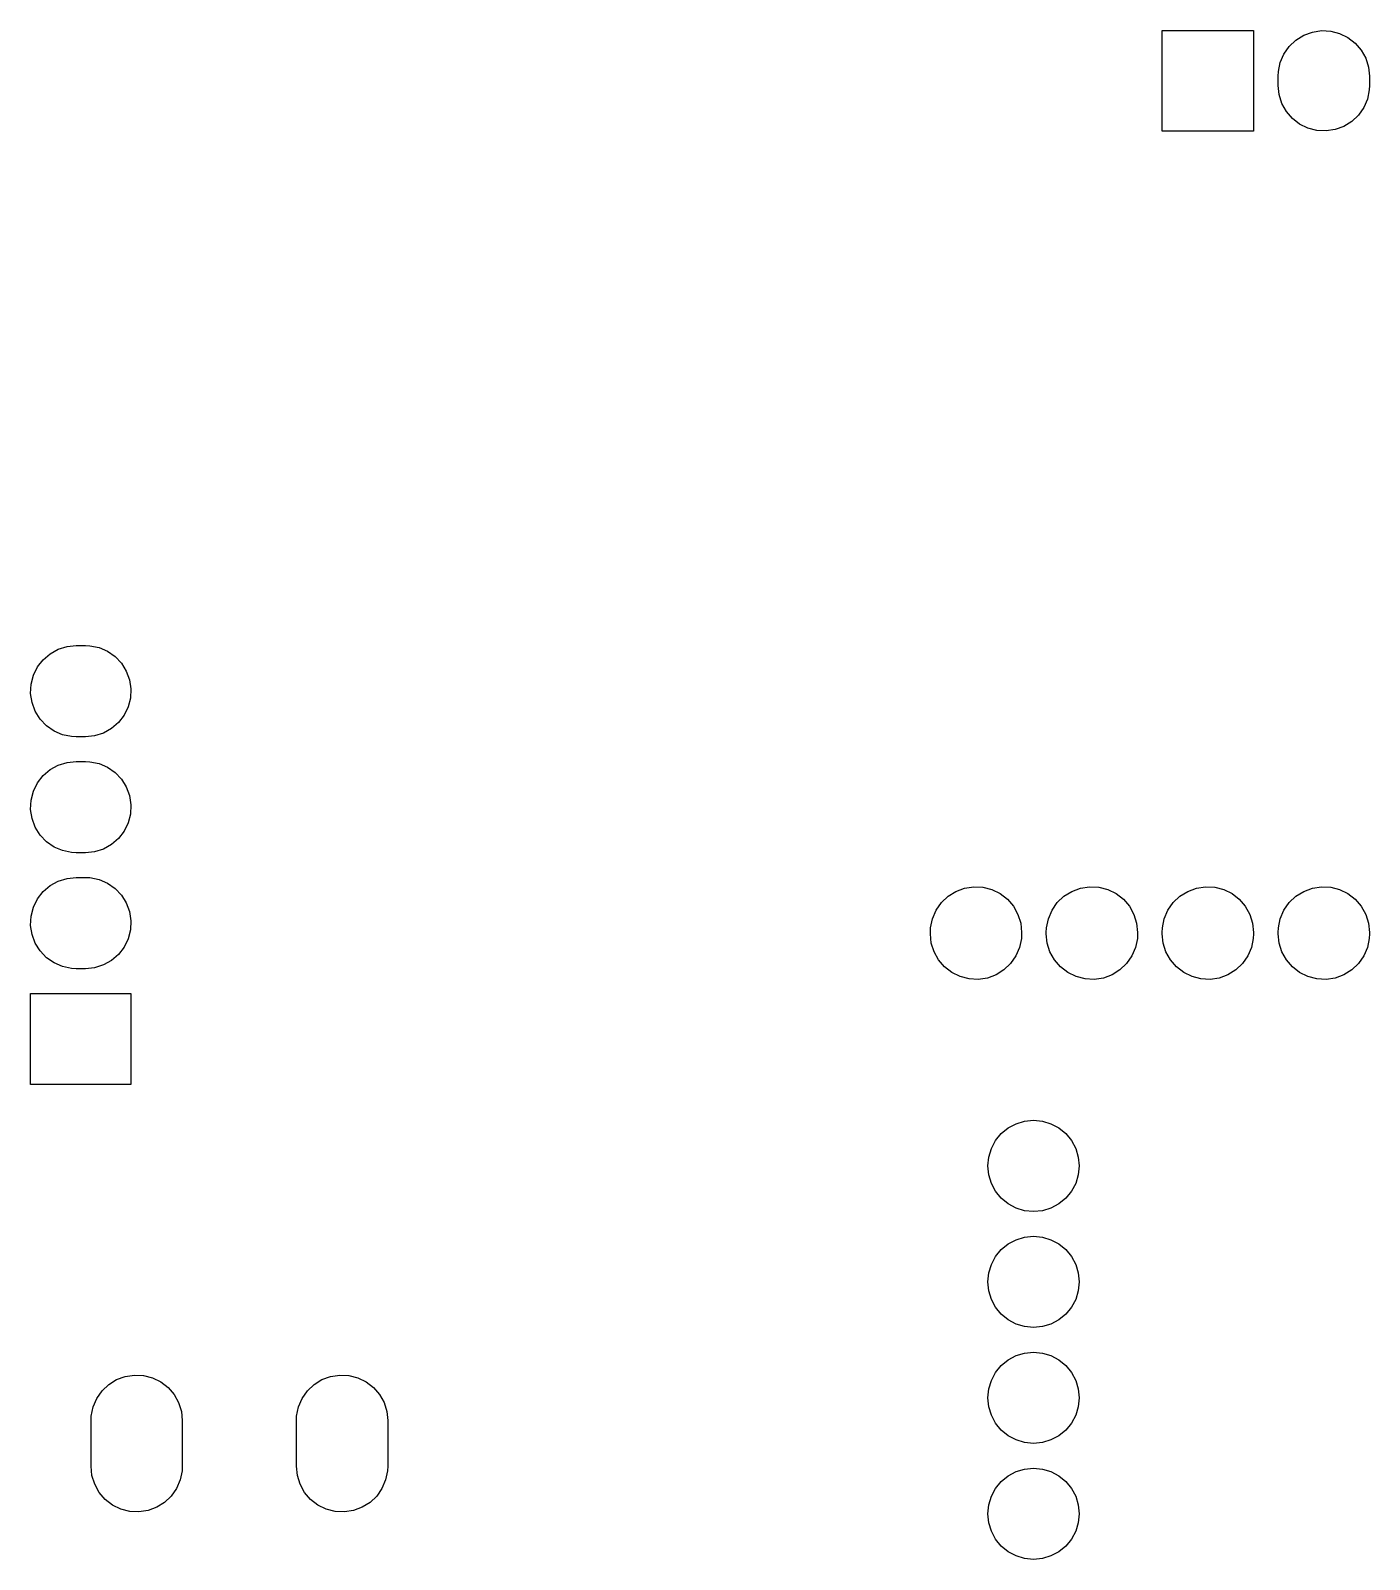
# Model space of a CAD drawing. Extents: x 4.8 to 7.81, y -4.95 to -2.24.
# Drawn here: x 5.123 to 6.278, y -3.557 to -2.238 of the extents above; entities that cross this region are included whole.
import ezdxf

# ---------------------------------------------------------------- set-up
doc = ezdxf.new("R2010")
doc.units = 0
doc.header["$MEASUREMENT"] = 0
doc.layers.add('BLACK', color=7, linetype='CONTINUOUS')

msp = doc.modelspace()

# ---------------------------------------------------------------- linework, layer by layer
at = {"layer": 'BLACK', "linetype": 'CONTINUOUS'}
for p, q in [((6.09914, -2.32468), (6.09914, -2.23807)), ((6.09914, -2.23807), (6.17788, -2.23807)), ((6.17788, -2.23807), (6.17788, -2.32468)), ((6.22117, -2.24209), (6.22864, -2.23932)), ((6.22864, -2.23932), (6.23652, -2.23812)), ((6.23652, -2.23812), (6.24447, -2.23852)), ((6.24447, -2.23852), (6.25219, -2.24052)), ((6.25219, -2.24052), (6.25934, -2.24402)), ((6.20409, -2.25833), (6.20864, -2.25179)), ((6.20864, -2.25179), (6.21441, -2.2463)), ((6.21441, -2.2463), (6.22117, -2.24209)), ((6.25934, -2.24402), (6.26564, -2.2489)), ((6.26564, -2.2489), (6.27083, -2.25494)), ((6.19934, -2.27345), (6.20095, -2.26565)), ((6.20095, -2.26565), (6.20409, -2.25833)), ((6.27083, -2.25494), (6.27469, -2.26191)), ((6.27469, -2.26191), (6.27708, -2.26951)), ((6.19914, -2.27744), (6.19934, -2.27345)), ((6.19914, -2.28531), (6.19914, -2.27744)), ((6.27708, -2.26951), (6.27788, -2.27744)), ((6.27788, -2.27744), (6.27788, -2.28531)), ((6.19995, -2.29323), (6.19914, -2.28531)), ((6.20233, -2.30084), (6.19995, -2.29323)), ((6.27768, -2.28929), (6.27608, -2.2971)), ((6.27788, -2.28531), (6.27768, -2.28929)), ((6.2062, -2.3078), (6.20233, -2.30084)), ((6.27294, -2.30442), (6.26839, -2.31095)), ((6.27608, -2.2971), (6.27294, -2.30442)), ((6.21139, -2.31384), (6.2062, -2.3078)), ((6.21769, -2.31872), (6.21139, -2.31384)), ((6.22484, -2.32223), (6.21769, -2.31872)), ((6.26261, -2.31644), (6.25585, -2.32066)), ((6.26839, -2.31095), (6.26261, -2.31644)), ((6.17788, -2.32468), (6.09914, -2.32468)), ((6.23255, -2.32423), (6.22484, -2.32223)), ((6.24051, -2.32463), (6.23255, -2.32423)), ((6.24838, -2.32342), (6.24051, -2.32463)), ((6.25585, -2.32066), (6.24838, -2.32342)), ((5.15441, -2.76919), (5.16233, -2.76838)), ((5.16233, -2.76838), (5.17021, -2.76838)), ((5.17021, -2.76838), (5.17419, -2.76858)), ((5.17419, -2.76858), (5.18199, -2.77019)), ((5.12892, -2.78693), (5.1338, -2.78063)), ((5.1338, -2.78063), (5.13984, -2.77544)), ((5.13984, -2.77544), (5.14681, -2.77157)), ((5.14681, -2.77157), (5.15441, -2.76919)), ((5.18199, -2.77019), (5.18931, -2.77333)), ((5.18931, -2.77333), (5.19585, -2.77788)), ((5.19585, -2.77788), (5.20134, -2.78365)), ((5.12342, -2.80179), (5.12541, -2.79408)), ((5.12541, -2.79408), (5.12892, -2.78693)), ((5.20134, -2.78365), (5.20555, -2.79041)), ((5.20555, -2.79041), (5.20832, -2.79788)), ((5.12301, -2.80974), (5.12342, -2.80179)), ((5.20832, -2.79788), (5.20953, -2.80576)), ((5.20953, -2.80576), (5.20912, -2.81371)), ((5.12422, -2.81762), (5.12301, -2.80974)), ((5.12699, -2.82509), (5.12422, -2.81762)), ((5.20713, -2.82142), (5.20362, -2.82858)), ((5.20912, -2.81371), (5.20713, -2.82142)), ((5.1312, -2.83185), (5.12699, -2.82509)), ((5.13669, -2.83762), (5.1312, -2.83185)), ((5.20362, -2.82858), (5.19874, -2.83488)), ((5.14323, -2.84217), (5.13669, -2.83762)), ((5.15055, -2.84531), (5.14323, -2.84217)), ((5.15835, -2.84692), (5.15055, -2.84531)), ((5.16233, -2.84712), (5.15835, -2.84692)), ((5.17021, -2.84712), (5.16233, -2.84712)), ((5.17813, -2.84631), (5.17021, -2.84712)), ((5.18573, -2.84393), (5.17813, -2.84631)), ((5.1927, -2.84006), (5.18573, -2.84393)), ((5.19874, -2.83488), (5.1927, -2.84006)), ((5.13984, -2.87544), (5.14681, -2.87157)), ((5.14681, -2.87157), (5.15441, -2.86919)), ((5.15441, -2.86919), (5.16233, -2.86838)), ((5.16233, -2.86838), (5.17021, -2.86838)), ((5.17021, -2.86838), (5.17419, -2.86858)), ((5.17419, -2.86858), (5.18199, -2.87019)), ((5.18199, -2.87019), (5.18931, -2.87333)), ((5.18931, -2.87333), (5.19585, -2.87788)), ((5.12541, -2.89408), (5.12892, -2.88693)), ((5.12892, -2.88693), (5.1338, -2.88063)), ((5.1338, -2.88063), (5.13984, -2.87544)), ((5.19585, -2.87788), (5.20134, -2.88365)), ((5.20134, -2.88365), (5.20555, -2.89041)), ((5.12342, -2.90179), (5.12541, -2.89408)), ((5.20555, -2.89041), (5.20832, -2.89788)), ((5.20832, -2.89788), (5.20953, -2.90576)), ((5.12301, -2.90974), (5.12342, -2.90179)), ((5.12422, -2.91762), (5.12301, -2.90974)), ((5.20912, -2.91371), (5.20713, -2.92142)), ((5.20953, -2.90576), (5.20912, -2.91371)), ((5.12699, -2.92509), (5.12422, -2.91762)), ((5.1312, -2.93185), (5.12699, -2.92509)), ((5.20713, -2.92142), (5.20362, -2.92858)), ((5.13669, -2.93762), (5.1312, -2.93185)), ((5.14323, -2.94217), (5.13669, -2.93762)), ((5.1927, -2.94006), (5.18573, -2.94393)), ((5.19874, -2.93488), (5.1927, -2.94006)), ((5.20362, -2.92858), (5.19874, -2.93488)), ((5.15055, -2.94531), (5.14323, -2.94217)), ((5.15835, -2.94692), (5.15055, -2.94531)), ((5.16233, -2.94712), (5.15835, -2.94692)), ((5.17021, -2.94712), (5.16233, -2.94712)), ((5.17813, -2.94631), (5.17021, -2.94712)), ((5.18573, -2.94393), (5.17813, -2.94631)), ((5.1338, -2.98063), (5.13984, -2.97544)), ((5.13984, -2.97544), (5.14681, -2.97157)), ((5.14681, -2.97157), (5.15441, -2.96919)), ((5.15441, -2.96919), (5.16233, -2.96838)), ((5.16233, -2.96838), (5.17021, -2.96838)), ((5.17021, -2.96838), (5.17419, -2.96858)), ((5.17419, -2.96858), (5.18199, -2.97019)), ((5.18199, -2.97019), (5.18931, -2.97333)), ((5.18931, -2.97333), (5.19585, -2.97788)), ((5.19585, -2.97788), (5.20134, -2.98365)), ((5.92117, -2.98044), (5.92864, -2.97767)), ((5.92864, -2.97767), (5.93652, -2.97646)), ((5.93652, -2.97646), (5.94447, -2.97687)), ((5.94447, -2.97687), (5.95219, -2.97886)), ((5.95219, -2.97886), (5.95934, -2.98237)), ((6.02117, -2.98044), (6.02864, -2.97767)), ((6.02864, -2.97767), (6.03652, -2.97646)), ((6.03652, -2.97646), (6.04447, -2.97687)), ((6.04447, -2.97687), (6.05219, -2.97886)), ((6.05219, -2.97886), (6.05934, -2.98237)), ((6.12117, -2.98044), (6.12864, -2.97767)), ((6.12864, -2.97767), (6.13652, -2.97646)), ((6.13652, -2.97646), (6.14447, -2.97687)), ((6.14447, -2.97687), (6.15219, -2.97886)), ((6.15219, -2.97886), (6.15934, -2.98237)), ((6.22117, -2.98044), (6.22864, -2.97767)), ((6.22864, -2.97767), (6.23652, -2.97646)), ((6.23652, -2.97646), (6.24447, -2.97687)), ((6.24447, -2.97687), (6.25219, -2.97886)), ((6.25219, -2.97886), (6.25934, -2.98237)), ((5.12541, -2.99408), (5.12892, -2.98693)), ((5.12892, -2.98693), (5.1338, -2.98063)), ((5.20134, -2.98365), (5.20555, -2.99041)), ((5.20555, -2.99041), (5.20832, -2.99788)), ((5.90409, -2.99668), (5.90864, -2.99014)), ((5.90864, -2.99014), (5.91441, -2.98465)), ((5.91441, -2.98465), (5.92117, -2.98044)), ((5.95934, -2.98237), (5.96564, -2.98725)), ((5.96564, -2.98725), (5.97083, -2.99329)), ((6.00409, -2.99668), (6.00864, -2.99014)), ((6.00864, -2.99014), (6.01441, -2.98465)), ((6.01441, -2.98465), (6.02117, -2.98044)), ((6.05934, -2.98237), (6.06564, -2.98725)), ((6.06564, -2.98725), (6.07083, -2.99329)), ((6.10409, -2.99668), (6.10864, -2.99014)), ((6.10864, -2.99014), (6.11441, -2.98465)), ((6.11441, -2.98465), (6.12117, -2.98044)), ((6.15934, -2.98237), (6.16564, -2.98725)), ((6.16564, -2.98725), (6.17083, -2.99329)), ((6.20409, -2.99668), (6.20864, -2.99014)), ((6.20864, -2.99014), (6.21441, -2.98465)), ((6.21441, -2.98465), (6.22117, -2.98044)), ((6.25934, -2.98237), (6.26564, -2.98725)), ((6.26564, -2.98725), (6.27083, -2.99329)), ((5.12301, -3.00974), (5.12342, -3.00179)), ((5.12342, -3.00179), (5.12541, -2.99408)), ((5.20832, -2.99788), (5.20953, -3.00576)), ((5.20953, -3.00576), (5.20912, -3.01371)), ((5.89934, -3.0118), (5.90095, -3.004)), ((5.90095, -3.004), (5.90409, -2.99668)), ((5.97083, -2.99329), (5.97469, -3.00026)), ((5.97469, -3.00026), (5.97708, -3.00786)), ((5.99934, -3.0118), (6.00095, -3.004)), ((6.00095, -3.004), (6.00409, -2.99668)), ((6.07083, -2.99329), (6.07469, -3.00026)), ((6.07469, -3.00026), (6.07708, -3.00786)), ((6.09934, -3.0118), (6.10095, -3.004)), ((6.10095, -3.004), (6.10409, -2.99668)), ((6.17083, -2.99329), (6.17469, -3.00026)), ((6.17469, -3.00026), (6.17708, -3.00786)), ((6.19934, -3.0118), (6.20095, -3.004)), ((6.20095, -3.004), (6.20409, -2.99668)), ((6.27083, -2.99329), (6.27469, -3.00026)), ((6.27469, -3.00026), (6.27708, -3.00786)), ((5.12422, -3.01762), (5.12301, -3.00974)), ((5.12699, -3.02509), (5.12422, -3.01762)), ((5.20912, -3.01371), (5.20713, -3.02142)), ((5.89914, -3.01578), (5.89934, -3.0118)), ((5.89914, -3.01704), (5.89914, -3.01578)), ((5.89995, -3.02497), (5.89914, -3.01704)), ((5.97708, -3.00786), (5.97788, -3.01578)), ((5.97788, -3.01704), (5.97768, -3.02102)), ((5.97788, -3.01578), (5.97788, -3.01704)), ((5.99914, -3.01578), (5.99934, -3.0118)), ((5.99914, -3.01704), (5.99914, -3.01578)), ((5.99995, -3.02497), (5.99914, -3.01704)), ((6.07708, -3.00786), (6.07788, -3.01578)), ((6.07788, -3.01704), (6.07768, -3.02102)), ((6.07788, -3.01578), (6.07788, -3.01704)), ((6.09914, -3.01578), (6.09934, -3.0118)), ((6.09914, -3.01704), (6.09914, -3.01578)), ((6.09995, -3.02497), (6.09914, -3.01704)), ((6.17708, -3.00786), (6.17788, -3.01578)), ((6.17788, -3.01704), (6.17768, -3.02102)), ((6.17788, -3.01578), (6.17788, -3.01704)), ((6.19914, -3.01578), (6.19934, -3.0118)), ((6.19914, -3.01704), (6.19914, -3.01578)), ((6.19995, -3.02497), (6.19914, -3.01704)), ((6.27708, -3.00786), (6.27788, -3.01578)), ((6.27788, -3.01704), (6.27768, -3.02102)), ((6.27788, -3.01578), (6.27788, -3.01704)), ((5.1312, -3.03185), (5.12699, -3.02509)), ((5.13669, -3.03762), (5.1312, -3.03185)), ((5.20362, -3.02858), (5.19874, -3.03488)), ((5.20713, -3.02142), (5.20362, -3.02858)), ((5.90233, -3.03257), (5.89995, -3.02497)), ((5.97608, -3.02883), (5.97294, -3.03615)), ((5.97768, -3.02102), (5.97608, -3.02883)), ((6.00233, -3.03257), (5.99995, -3.02497)), ((6.07608, -3.02883), (6.07294, -3.03615)), ((6.07768, -3.02102), (6.07608, -3.02883)), ((6.10233, -3.03257), (6.09995, -3.02497)), ((6.17608, -3.02883), (6.17294, -3.03615)), ((6.17768, -3.02102), (6.17608, -3.02883)), ((6.20233, -3.03257), (6.19995, -3.02497)), ((6.27608, -3.02883), (6.27294, -3.03615)), ((6.27768, -3.02102), (6.27608, -3.02883)), ((5.14323, -3.04217), (5.13669, -3.03762)), ((5.15055, -3.04531), (5.14323, -3.04217)), ((5.15835, -3.04692), (5.15055, -3.04531)), ((5.18573, -3.04393), (5.17813, -3.04631)), ((5.1927, -3.04006), (5.18573, -3.04393)), ((5.19874, -3.03488), (5.1927, -3.04006)), ((5.9062, -3.03953), (5.90233, -3.03257)), ((5.91139, -3.04558), (5.9062, -3.03953)), ((5.91769, -3.05045), (5.91139, -3.04558)), ((5.96839, -3.04269), (5.96261, -3.04817)), ((5.97294, -3.03615), (5.96839, -3.04269)), ((6.0062, -3.03953), (6.00233, -3.03257)), ((6.01139, -3.04558), (6.0062, -3.03953)), ((6.01769, -3.05045), (6.01139, -3.04558)), ((6.06839, -3.04269), (6.06261, -3.04817)), ((6.07294, -3.03615), (6.06839, -3.04269)), ((6.1062, -3.03953), (6.10233, -3.03257)), ((6.11139, -3.04558), (6.1062, -3.03953)), ((6.11769, -3.05045), (6.11139, -3.04558)), ((6.16839, -3.04269), (6.16261, -3.04817)), ((6.17294, -3.03615), (6.16839, -3.04269)), ((6.2062, -3.03953), (6.20233, -3.03257)), ((6.21139, -3.04558), (6.2062, -3.03953)), ((6.21769, -3.05045), (6.21139, -3.04558)), ((6.26839, -3.04269), (6.26261, -3.04817)), ((6.27294, -3.03615), (6.26839, -3.04269)), ((5.16233, -3.04712), (5.15835, -3.04692)), ((5.17021, -3.04712), (5.16233, -3.04712)), ((5.17813, -3.04631), (5.17021, -3.04712)), ((5.92484, -3.05396), (5.91769, -3.05045)), ((5.93255, -3.05596), (5.92484, -3.05396)), ((5.94051, -3.05636), (5.93255, -3.05596)), ((5.94838, -3.05516), (5.94051, -3.05636)), ((5.95585, -3.05239), (5.94838, -3.05516)), ((5.96261, -3.04817), (5.95585, -3.05239)), ((6.02484, -3.05396), (6.01769, -3.05045)), ((6.03255, -3.05596), (6.02484, -3.05396)), ((6.04051, -3.05636), (6.03255, -3.05596)), ((6.04838, -3.05516), (6.04051, -3.05636)), ((6.05585, -3.05239), (6.04838, -3.05516)), ((6.06261, -3.04817), (6.05585, -3.05239)), ((6.12484, -3.05396), (6.11769, -3.05045)), ((6.13255, -3.05596), (6.12484, -3.05396)), ((6.14051, -3.05636), (6.13255, -3.05596)), ((6.14838, -3.05516), (6.14051, -3.05636)), ((6.15585, -3.05239), (6.14838, -3.05516)), ((6.16261, -3.04817), (6.15585, -3.05239)), ((6.22484, -3.05396), (6.21769, -3.05045)), ((6.23255, -3.05596), (6.22484, -3.05396)), ((6.24051, -3.05636), (6.23255, -3.05596)), ((6.24838, -3.05516), (6.24051, -3.05636)), ((6.25585, -3.05239), (6.24838, -3.05516)), ((6.26261, -3.04817), (6.25585, -3.05239)), ((5.12296, -3.14712), (5.12296, -3.06838)), ((5.12296, -3.06838), (5.20958, -3.06838)), ((5.20958, -3.06838), (5.20958, -3.14712)), ((5.20958, -3.14712), (5.12296, -3.14712)), ((5.95538, -3.19533), (5.96028, -3.18936)), ((5.96028, -3.18936), (5.96625, -3.18446)), ((5.96625, -3.18446), (5.97305, -3.18083)), ((5.97305, -3.18083), (5.98044, -3.17859)), ((5.98044, -3.17859), (5.98812, -3.17783)), ((5.98812, -3.17783), (5.9958, -3.17859)), ((5.9958, -3.17859), (6.00319, -3.18083)), ((6.00319, -3.18083), (6.00999, -3.18446)), ((6.00999, -3.18446), (6.01596, -3.18936)), ((6.01596, -3.18936), (6.02085, -3.19533)), ((5.94951, -3.20952), (5.95175, -3.20213)), ((5.95175, -3.20213), (5.95538, -3.19533)), ((6.02085, -3.19533), (6.02449, -3.20213)), ((6.02449, -3.20213), (6.02673, -3.20952)), ((5.94875, -3.2172), (5.94951, -3.20952)), ((6.02673, -3.20952), (6.02749, -3.2172)), ((5.94951, -3.22488), (5.94875, -3.2172)), ((5.95175, -3.23227), (5.94951, -3.22488)), ((6.02673, -3.22488), (6.02449, -3.23227)), ((6.02749, -3.2172), (6.02673, -3.22488)), ((5.95538, -3.23907), (5.95175, -3.23227)), ((5.96028, -3.24504), (5.95538, -3.23907)), ((6.02085, -3.23907), (6.01596, -3.24504)), ((6.02449, -3.23227), (6.02085, -3.23907)), ((5.96625, -3.24993), (5.96028, -3.24504)), ((5.97305, -3.25357), (5.96625, -3.24993)), ((5.98044, -3.25581), (5.97305, -3.25357)), ((5.98812, -3.25657), (5.98044, -3.25581)), ((5.9958, -3.25581), (5.98812, -3.25657)), ((6.00319, -3.25357), (5.9958, -3.25581)), ((6.00999, -3.24993), (6.00319, -3.25357)), ((6.01596, -3.24504), (6.00999, -3.24993)), ((5.96625, -3.28446), (5.97305, -3.28083)), ((5.97305, -3.28083), (5.98044, -3.27859)), ((5.98044, -3.27859), (5.98812, -3.27783)), ((5.98812, -3.27783), (5.9958, -3.27859)), ((5.9958, -3.27859), (6.00319, -3.28083)), ((6.00319, -3.28083), (6.00999, -3.28446)), ((5.95175, -3.30213), (5.95538, -3.29533)), ((5.95538, -3.29533), (5.96028, -3.28936)), ((5.96028, -3.28936), (5.96625, -3.28446)), ((6.00999, -3.28446), (6.01596, -3.28936)), ((6.01596, -3.28936), (6.02085, -3.29533)), ((6.02085, -3.29533), (6.02449, -3.30213)), ((5.94951, -3.30952), (5.95175, -3.30213)), ((6.02449, -3.30213), (6.02673, -3.30952)), ((5.94875, -3.3172), (5.94951, -3.30952)), ((5.94951, -3.32488), (5.94875, -3.3172)), ((6.02673, -3.30952), (6.02749, -3.3172)), ((6.02749, -3.3172), (6.02673, -3.32488)), ((5.95175, -3.33227), (5.94951, -3.32488)), ((5.95538, -3.33907), (5.95175, -3.33227)), ((6.02449, -3.33227), (6.02085, -3.33907)), ((6.02673, -3.32488), (6.02449, -3.33227)), ((5.96028, -3.34504), (5.95538, -3.33907)), ((5.96625, -3.34993), (5.96028, -3.34504)), ((6.01596, -3.34504), (6.00999, -3.34993)), ((6.02085, -3.33907), (6.01596, -3.34504)), ((5.97305, -3.35357), (5.96625, -3.34993)), ((5.98044, -3.35581), (5.97305, -3.35357)), ((5.98812, -3.35657), (5.98044, -3.35581)), ((5.9958, -3.35581), (5.98812, -3.35657)), ((6.00319, -3.35357), (5.9958, -3.35581)), ((6.00999, -3.34993), (6.00319, -3.35357)), ((5.96028, -3.38936), (5.96625, -3.38446)), ((5.96625, -3.38446), (5.97305, -3.38083)), ((5.97305, -3.38083), (5.98044, -3.37859)), ((5.98044, -3.37859), (5.98812, -3.37783)), ((5.98812, -3.37783), (5.9958, -3.37859)), ((5.9958, -3.37859), (6.00319, -3.38083)), ((6.00319, -3.38083), (6.00999, -3.38446)), ((6.00999, -3.38446), (6.01596, -3.38936)), ((5.1904, -3.40575), (5.19716, -3.40154)), ((5.19716, -3.40154), (5.20463, -3.39877)), ((5.20463, -3.39877), (5.2125, -3.39756)), ((5.2125, -3.39756), (5.22046, -3.39797)), ((5.22046, -3.39797), (5.22817, -3.39996)), ((5.22817, -3.39996), (5.23532, -3.40347)), ((5.36756, -3.40575), (5.37432, -3.40154)), ((5.37432, -3.40154), (5.38179, -3.39877)), ((5.38179, -3.39877), (5.38967, -3.39756)), ((5.38967, -3.39756), (5.39762, -3.39797)), ((5.39762, -3.39797), (5.40534, -3.39996)), ((5.40534, -3.39996), (5.41249, -3.40347)), ((5.95175, -3.40213), (5.95538, -3.39533)), ((5.95538, -3.39533), (5.96028, -3.38936)), ((6.01596, -3.38936), (6.02085, -3.39533)), ((6.02085, -3.39533), (6.02449, -3.40213)), ((5.18007, -3.41778), (5.18462, -3.41124)), ((5.18462, -3.41124), (5.1904, -3.40575)), ((5.23532, -3.40347), (5.24162, -3.40835)), ((5.24162, -3.40835), (5.24681, -3.41439)), ((5.24681, -3.41439), (5.25068, -3.42136)), ((5.35724, -3.41778), (5.36179, -3.41124)), ((5.36179, -3.41124), (5.36756, -3.40575)), ((5.41249, -3.40347), (5.41879, -3.40835)), ((5.41879, -3.40835), (5.42398, -3.41439)), ((5.42398, -3.41439), (5.42784, -3.42136)), ((5.94875, -3.4172), (5.94951, -3.40952)), ((5.94951, -3.40952), (5.95175, -3.40213)), ((6.02449, -3.40213), (6.02673, -3.40952)), ((6.02673, -3.40952), (6.02749, -3.4172)), ((5.17533, -3.4329), (5.17693, -3.4251)), ((5.17693, -3.4251), (5.18007, -3.41778)), ((5.25068, -3.42136), (5.25306, -3.42896)), ((5.35249, -3.4329), (5.3541, -3.4251)), ((5.3541, -3.4251), (5.35724, -3.41778)), ((5.42784, -3.42136), (5.43023, -3.42896)), ((5.94951, -3.42488), (5.94875, -3.4172)), ((5.95175, -3.43227), (5.94951, -3.42488)), ((6.02673, -3.42488), (6.02449, -3.43227)), ((6.02749, -3.4172), (6.02673, -3.42488)), ((5.17513, -3.43688), (5.17533, -3.4329)), ((5.17513, -3.47625), (5.17513, -3.43688)), ((5.25306, -3.42896), (5.25387, -3.43688)), ((5.25387, -3.43688), (5.25387, -3.47625)), ((5.35229, -3.43688), (5.35249, -3.4329)), ((5.35229, -3.47625), (5.35229, -3.43688)), ((5.43023, -3.42896), (5.43103, -3.43688)), ((5.43103, -3.43688), (5.43103, -3.47625)), ((5.95538, -3.43907), (5.95175, -3.43227)), ((5.96028, -3.44504), (5.95538, -3.43907)), ((6.02085, -3.43907), (6.01596, -3.44504)), ((6.02449, -3.43227), (6.02085, -3.43907)), ((5.96625, -3.44993), (5.96028, -3.44504)), ((5.97305, -3.45357), (5.96625, -3.44993)), ((5.98044, -3.45581), (5.97305, -3.45357)), ((6.00319, -3.45357), (5.9958, -3.45581)), ((6.00999, -3.44993), (6.00319, -3.45357)), ((6.01596, -3.44504), (6.00999, -3.44993)), ((5.98812, -3.45657), (5.98044, -3.45581)), ((5.9958, -3.45581), (5.98812, -3.45657)), ((5.17593, -3.48418), (5.17513, -3.47625)), ((5.25367, -3.48024), (5.25206, -3.48804)), ((5.25387, -3.47625), (5.25367, -3.48024)), ((5.3531, -3.48418), (5.35229, -3.47625)), ((5.43083, -3.48024), (5.42923, -3.48804)), ((5.43103, -3.47625), (5.43083, -3.48024)), ((5.96625, -3.48446), (5.97305, -3.48083)), ((5.97305, -3.48083), (5.98044, -3.47859)), ((5.98044, -3.47859), (5.98812, -3.47783)), ((5.98812, -3.47783), (5.9958, -3.47859)), ((5.9958, -3.47859), (6.00319, -3.48083)), ((6.00319, -3.48083), (6.00999, -3.48446)), ((5.17832, -3.49178), (5.17593, -3.48418)), ((5.18218, -3.49875), (5.17832, -3.49178)), ((5.25206, -3.48804), (5.24892, -3.49536)), ((5.35548, -3.49178), (5.3531, -3.48418)), ((5.35935, -3.49875), (5.35548, -3.49178)), ((5.42923, -3.48804), (5.42609, -3.49536)), ((5.95538, -3.49533), (5.96028, -3.48936)), ((5.96028, -3.48936), (5.96625, -3.48446)), ((6.00999, -3.48446), (6.01596, -3.48936)), ((6.01596, -3.48936), (6.02085, -3.49533)), ((5.18737, -3.50479), (5.18218, -3.49875)), ((5.19367, -3.50967), (5.18737, -3.50479)), ((5.24437, -3.5019), (5.2386, -3.50739)), ((5.24892, -3.49536), (5.24437, -3.5019)), ((5.36454, -3.50479), (5.35935, -3.49875)), ((5.37084, -3.50967), (5.36454, -3.50479)), ((5.42153, -3.5019), (5.41576, -3.50739)), ((5.42609, -3.49536), (5.42153, -3.5019)), ((5.94951, -3.50952), (5.95175, -3.50213)), ((5.95175, -3.50213), (5.95538, -3.49533)), ((6.02085, -3.49533), (6.02449, -3.50213)), ((6.02449, -3.50213), (6.02673, -3.50952)), ((5.20082, -3.51317), (5.19367, -3.50967)), ((5.20854, -3.51517), (5.20082, -3.51317)), ((5.21649, -3.51557), (5.20854, -3.51517)), ((5.22437, -3.51437), (5.21649, -3.51557)), ((5.23184, -3.5116), (5.22437, -3.51437)), ((5.2386, -3.50739), (5.23184, -3.5116)), ((5.37799, -3.51317), (5.37084, -3.50967)), ((5.3857, -3.51517), (5.37799, -3.51317)), ((5.39366, -3.51557), (5.3857, -3.51517)), ((5.40153, -3.51437), (5.39366, -3.51557)), ((5.409, -3.5116), (5.40153, -3.51437)), ((5.41576, -3.50739), (5.409, -3.5116)), ((5.94875, -3.5172), (5.94951, -3.50952)), ((5.94951, -3.52488), (5.94875, -3.5172)), ((6.02673, -3.50952), (6.02749, -3.5172)), ((6.02749, -3.5172), (6.02673, -3.52488)), ((5.95175, -3.53227), (5.94951, -3.52488)), ((5.95538, -3.53907), (5.95175, -3.53227)), ((6.02449, -3.53227), (6.02085, -3.53907)), ((6.02673, -3.52488), (6.02449, -3.53227)), ((5.96028, -3.54504), (5.95538, -3.53907)), ((5.96625, -3.54993), (5.96028, -3.54504)), ((6.01596, -3.54504), (6.00999, -3.54993)), ((6.02085, -3.53907), (6.01596, -3.54504)), ((5.97305, -3.55357), (5.96625, -3.54993)), ((5.98044, -3.55581), (5.97305, -3.55357)), ((5.98812, -3.55657), (5.98044, -3.55581)), ((5.9958, -3.55581), (5.98812, -3.55657)), ((6.00319, -3.55357), (5.9958, -3.55581)), ((6.00999, -3.54993), (6.00319, -3.55357))]:
    msp.add_line(p, q, dxfattribs=at)

doc.saveas('drawing.dxf')
